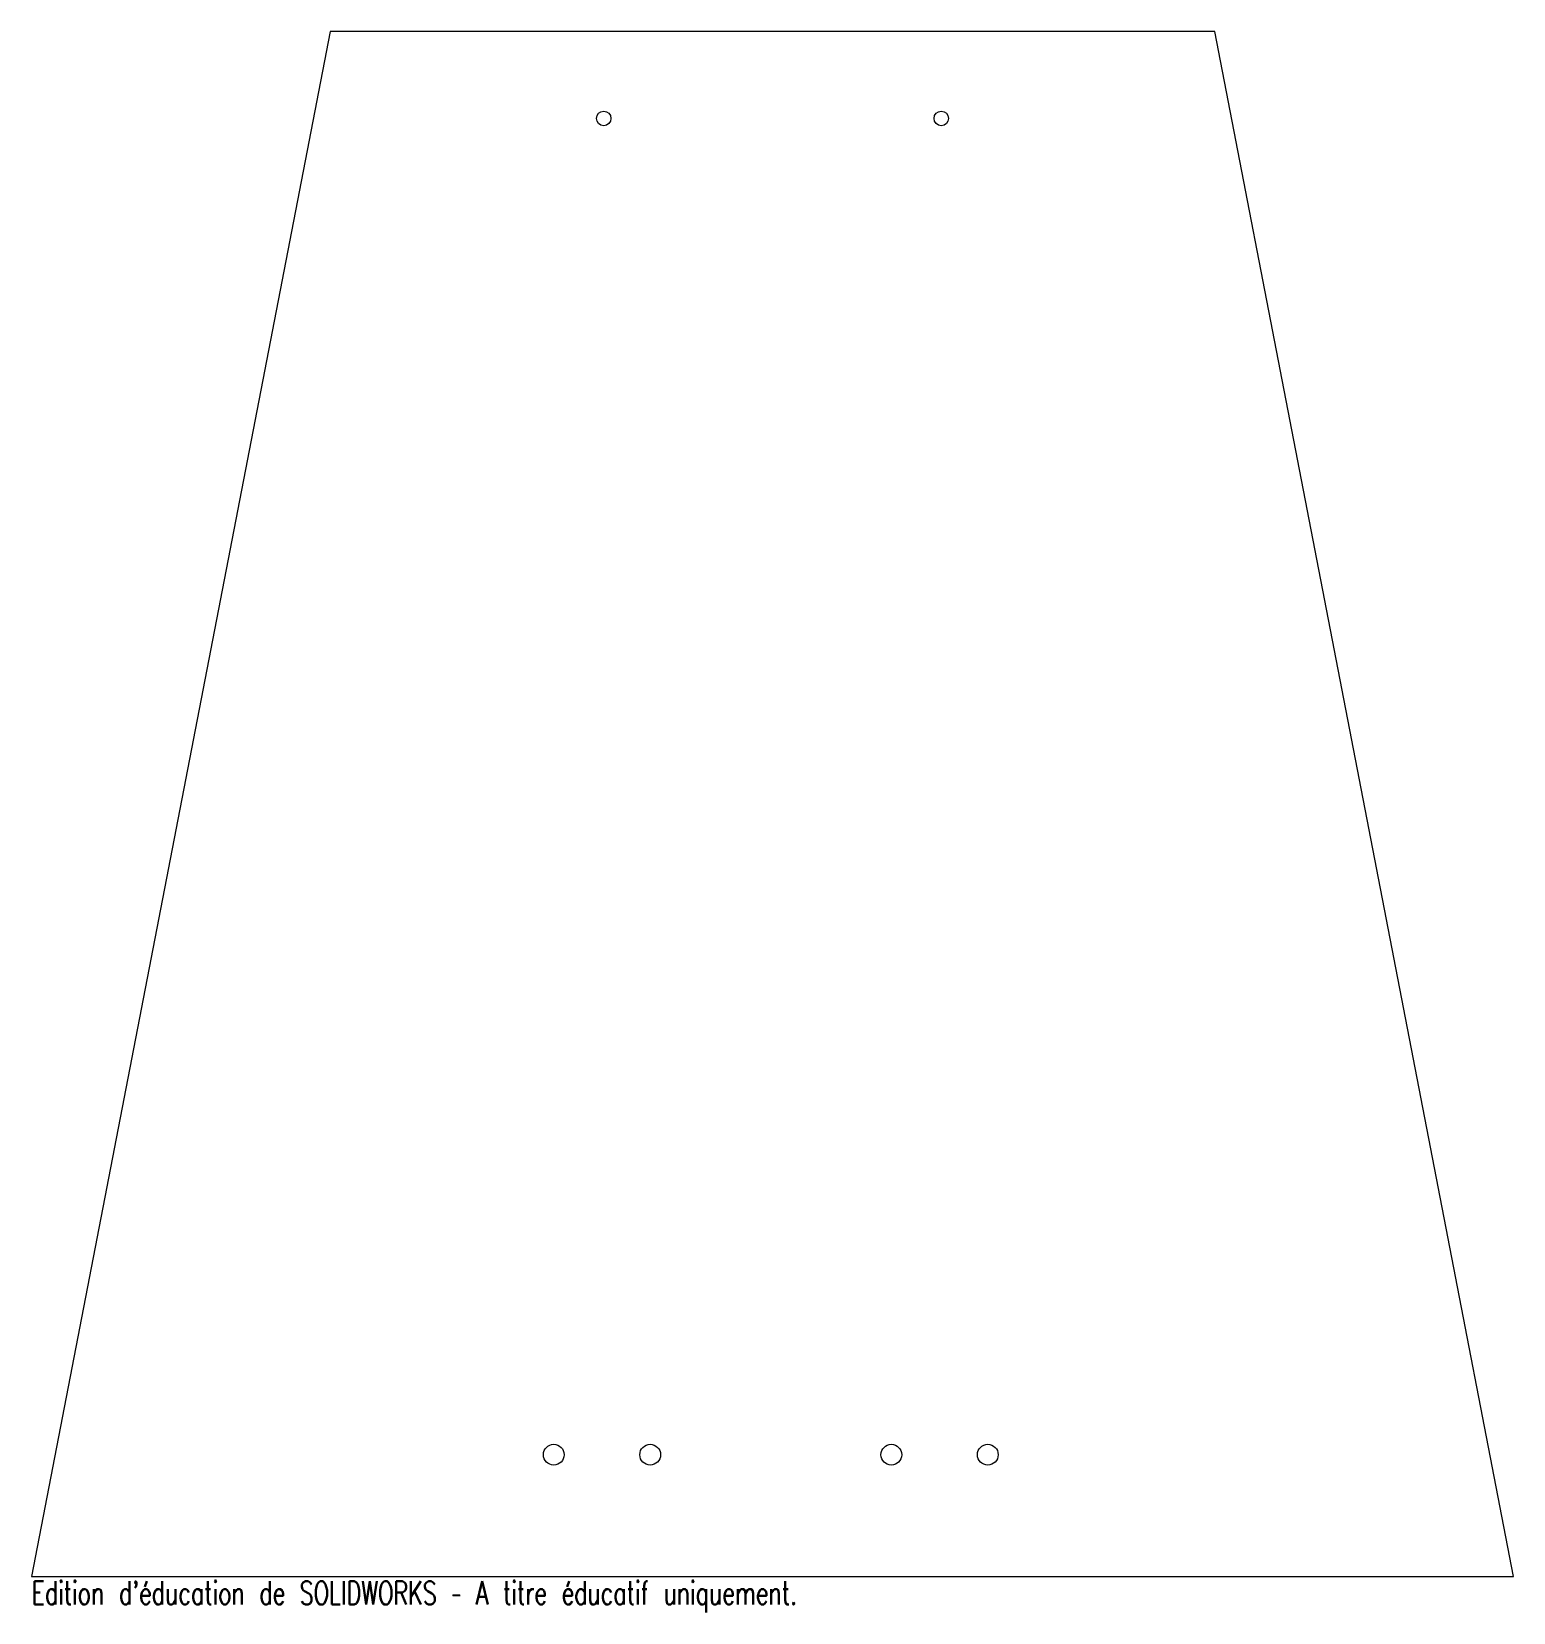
# Model space of a CAD drawing. Header units: millimetres. Extents: x -154 to 154, y -7 to 320.
import ezdxf

# ---------------------------------------------------------------- set-up
doc = ezdxf.new("R2010")
doc.units = ezdxf.units.MM
doc.styles.add('SLDTEXTSTYLE0', font='TXT', dxfattribs={"width": 0.7, "bigfont": 'bigfont'})

msp = doc.modelspace()

# ---------------------------------------------------------------- linework, layer by layer
at = {"color": 7, "linetype": 'Continuous', "lineweight": 15}
for p, q in [((-91.72, 320.27), (-153.62, 0)), ((91.72, 320.27), (-91.72, 320.27)), ((153.62, 0), (91.72, 320.27)), ((-153.62, 0), (153.62, 0))]:
    msp.add_line(p, q, dxfattribs=at)
for centre, radius in [((-35, 302.27), 1.5), ((35, 302.27), 1.5), ((-45.36, 25.23), 2.15), ((-25.36, 25.23), 2.15), ((24.64, 25.23), 2.15), ((44.64, 25.23), 2.15)]:
    msp.add_circle(centre, radius, dxfattribs=at)

# ---------------------------------------------------------------- texts
at = {"color": 7, "linetype": 'Continuous', "insert": (-153.62, -1.02), "char_height": 4.8336, "attachment_point": 1, "style": 'SLDTEXTSTYLE0'}
msp.add_mtext("Edition d'éducation de SOLIDWORKS – A titre éducatif uniquement.", dxfattribs=at)

doc.saveas('drawing.dxf')
